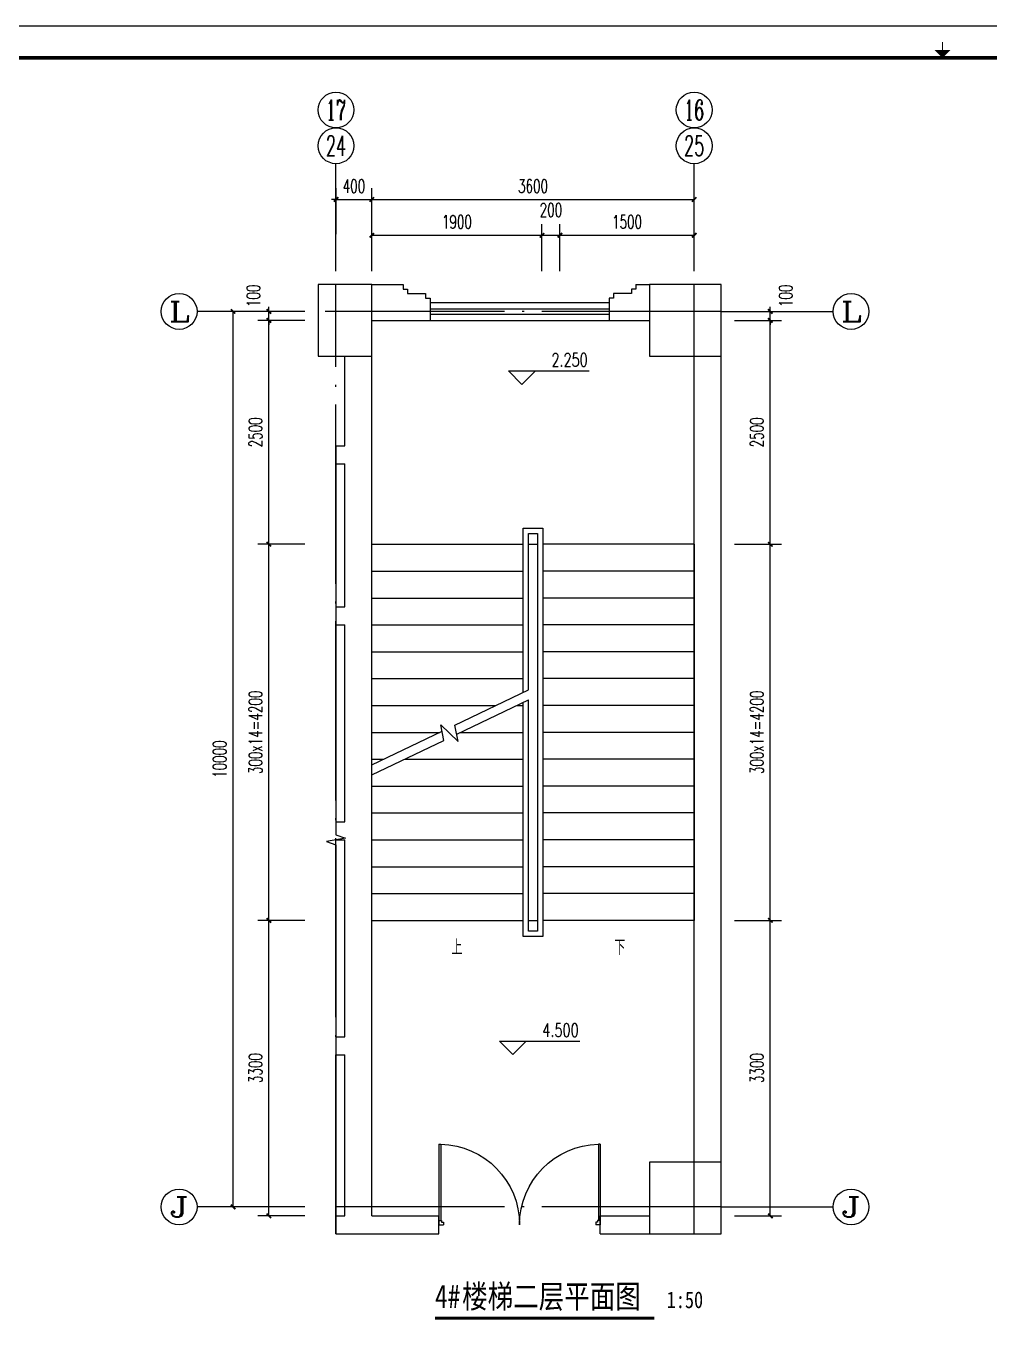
# Model space of a CAD drawing. Extents: x 239268 to 489116, y -316056 to -246175.
# Drawn here: x 381143 to 391906, y -260778 to -246175 of the extents above; entities that cross this region are included whole.
import ezdxf
from ezdxf.enums import TextEntityAlignment as Align

# ---------------------------------------------------------------- set-up
doc = ezdxf.new("R2010")
doc.units = 0
doc.header["$LTSCALE"] = 1000
doc.header["$MEASUREMENT"] = 0
doc.linetypes.add('DOTE', pattern=[2.42, 2, -0.2, 0.02, -0.2])
doc.layers.get('0').update_dxf_attribs({"linetype": 'CONTINUOUS'})
doc.layers.get('Defpoints').update_dxf_attribs({"color": 6, "linetype": 'CONTINUOUS'})
for name, color, linetype in [('A-墙线', 2, 'CONTINUOUS'), ('A-外窗', 145, 'CONTINUOUS'), ('A-门', 167, 'CONTINUOUS'), ('AXIS', 3, 'CONTINUOUS'), ('AXIS_TEXT', 7, 'CONTINUOUS'), ('COLUMN', 2, 'CONTINUOUS'), ('DIM_ELEV', 3, 'CONTINUOUS'), ('DIM_SYMB', 3, 'CONTINUOUS'), ('DOTE', 26, 'DOTE'), ('PUB_TEXT', 7, 'CONTINUOUS'), ('STAIR', 4, 'CONTINUOUS'), ('图框', 85, 'CONTINUOUS')]:
    doc.layers.add(name, color=color, linetype=linetype)
doc.styles.add('_TCH_AXIS', font='COMPLEX', dxfattribs={"bigfont": 'GBCBIG'})
doc.styles.add('_TCH_DIM', font='SIMPLEX', dxfattribs={"bigfont": 'GBCBIG'})
doc.styles.add('COMPLEX', font='COMPLEX')
doc.styles.add('DIM_FONT', font='SIMPLEX.shx', dxfattribs={"width": 0.65})
doc.styles.add('房间名称', font='SIMHEI.TTF', dxfattribs={"width": 0.8})
doc.dimstyles.new('DIMN50', dxfattribs={"dimscale": 0.5, "dimtxt": 300, "dimasz": 100, "dimexe": 250, "dimexo": 300, "dimgap": 150, "dimtad": 1, "dimdec": 0, "dimzin": 0, "dimdsep": 46, "dimtxsty": 'DIM_FONT', "dimblk": 'ARCHTICK', "dimcen": 0.09, "dimclrt": 7, "dimazin": 2, "dimtfac": 1, "dimtdec": 0, "dimtix": 1, "dimtmove": 2, "dimatfit": 3, "dimfxl": 0, "dimtolj": 1, "dimtzin": 0, "dimarcsym": 0})

# ---------------------------------------------------------------- blocks, each defined once
blk = doc.blocks.new('m1800')
at = {"layer": 'A-墙线'}
for p, q in [((-900, -100), (-900, 100)), ((900, -100), (900, 100))]:
    blk.add_line(p, q, dxfattribs=at)
at = {"layer": 'A-门'}
for p, q in [((-900, 900), (-900, 0)), ((-900, 900), (-880, 900)), ((-880, 900), (-880, 50)), ((880, 900), (880, 50)), ((900, 900), (880, 900)), ((900, 900), (900, 0)), ((-900, 50), (-870, 50)), ((-900, 0), (-850, 0)), ((-870, 50), (-870, 30)), ((-870, 30), (-850, 30)), ((-850, 30), (-850, 0)), ((850, 30), (850, 0)), ((870, 30), (850, 30)), ((900, 0), (850, 0)), ((870, 50), (870, 30)), ((900, 50), (870, 50))]:
    blk.add_line(p, q, dxfattribs=at)
for centre, start, end in [((-900, 0), 0, 88.7267), ((900, 0), 91.2733, 180)]:
    blk.add_arc(centre, 900, start, end, dxfattribs=at)
blk = doc.blocks.new('TJAD_TK_A0')
at = {"layer": '图框'}
blk.add_line((2162, 399.3), (973, 399.3), dxfattribs=at)
at = {"layer": '图框', "const_width": 0.3}
blk.add_lwpolyline([(1567.5, 391.74), (1567.5, 394.24)], dxfattribs=at)
at = {"layer": '图框', "const_width": 1.2}
blk.add_lwpolyline([(2152, -431.7), (2152, 389.3), (998, 389.3), (998, -431.7)], close=True, dxfattribs=at)
at = {"layer": '图框'}
blk.add_solid([(1565, 391.74), (1570, 391.74), (1567.5, 389.24)], dxfattribs=at)
blk = doc.blocks.new('_ArchTick')
at = {"color": 0, "linetype": 'ByBlock', "const_width": 0.4}
blk.add_lwpolyline([(-0.5, -0.5), (0.5, 0.5)], dxfattribs=at)
blk = doc.blocks.new('*D162')
at = {"layer": 'AXIS', "color": 0, "lineweight": -2}
for p, q in [((385004, -248499), (385004, -247986)), ((385004, -248111), (388604, -248111)), ((388604, -248499), (388604, -247986))]:
    blk.add_line(p, q, dxfattribs=at)
at = {"layer": 'Defpoints', "color": 0}
for p in [(388604, -248111), (385004, -248649), (388604, -248649)]:
    blk.add_point(p, dxfattribs=at)
at = {"layer": 'AXIS', "color": 0, "lineweight": -2, "xscale": 50, "yscale": 50, "zscale": 50, "rotation": 180}
blk.add_blockref('_ArchTick', (385004, -248111), dxfattribs=at)
at = {"layer": 'AXIS', "color": 0, "lineweight": -2, "xscale": 50, "yscale": 50, "zscale": 50}
blk.add_blockref('_ArchTick', (388604, -248111), dxfattribs=at)
at = {"layer": 'AXIS', "color": 7, "insert": (386804, -247961), "char_height": 150, "attachment_point": 5, "style": 'DIM_FONT'}
blk.add_mtext('\\A1;3600', dxfattribs=at)
blk = doc.blocks.new('*D163')
at = {"layer": 'AXIS', "color": 0, "lineweight": -2}
for p, q in [((384604, -248111), (384554, -248111)), ((384604, -248499), (384604, -247986)), ((384604, -248111), (385004, -248111)), ((385004, -248499), (385004, -247986)), ((385004, -248111), (385054, -248111))]:
    blk.add_line(p, q, dxfattribs=at)
at = {"layer": 'Defpoints', "color": 0}
for p in [(385004, -248111), (384604, -248649), (385004, -248649)]:
    blk.add_point(p, dxfattribs=at)
at = {"layer": 'AXIS', "color": 0, "lineweight": -2, "xscale": 50, "yscale": 50, "zscale": 50}
blk.add_blockref('_ArchTick', (384604, -248111), dxfattribs=at)
at = {"layer": 'AXIS', "color": 0, "lineweight": -2, "xscale": 50, "yscale": 50, "zscale": 50, "rotation": 180}
blk.add_blockref('_ArchTick', (385004, -248111), dxfattribs=at)
at = {"layer": 'AXIS', "color": 7, "insert": (384804, -247961), "char_height": 150, "attachment_point": 5, "style": 'DIM_FONT'}
blk.add_mtext('\\A1;400', dxfattribs=at)
blk = doc.blocks.new('*D164')
at = {"layer": 'AXIS', "color": 0, "lineweight": -2}
for p, q in [((387104, -248911), (387104, -248386)), ((388604, -248911), (388604, -248386)), ((387104, -248511), (388604, -248511))]:
    blk.add_line(p, q, dxfattribs=at)
at = {"layer": 'Defpoints', "color": 0}
for p in [(388604, -248511), (387104, -249061), (388604, -249061)]:
    blk.add_point(p, dxfattribs=at)
at = {"layer": 'AXIS', "color": 0, "lineweight": -2, "xscale": 50, "yscale": 50, "zscale": 50, "rotation": 180}
blk.add_blockref('_ArchTick', (387104, -248511), dxfattribs=at)
at = {"layer": 'AXIS', "color": 0, "lineweight": -2, "xscale": 50, "yscale": 50, "zscale": 50}
blk.add_blockref('_ArchTick', (388604, -248511), dxfattribs=at)
at = {"layer": 'AXIS', "color": 7, "insert": (387854, -248361), "char_height": 150, "attachment_point": 5, "style": 'DIM_FONT'}
blk.add_mtext('\\A1;1500', dxfattribs=at)
blk = doc.blocks.new('*D165')
at = {"layer": 'AXIS', "color": 0, "lineweight": -2}
for p, q in [((386904, -248911), (386904, -248386)), ((387104, -248911), (387104, -248386)), ((386904, -248511), (387104, -248511))]:
    blk.add_line(p, q, dxfattribs=at)
at = {"layer": 'Defpoints', "color": 0}
for p in [(387104, -248511), (386904, -249061), (387104, -249061)]:
    blk.add_point(p, dxfattribs=at)
at = {"layer": 'AXIS', "color": 0, "lineweight": -2, "xscale": 50, "yscale": 50, "zscale": 50, "rotation": 180}
blk.add_blockref('_ArchTick', (386904, -248511), dxfattribs=at)
at = {"layer": 'AXIS', "color": 0, "lineweight": -2, "xscale": 50, "yscale": 50, "zscale": 50}
blk.add_blockref('_ArchTick', (387104, -248511), dxfattribs=at)
at = {"layer": 'AXIS', "color": 7, "insert": (387004, -248228), "char_height": 150, "attachment_point": 5, "style": 'DIM_FONT'}
blk.add_mtext('\\A1;200', dxfattribs=at)
blk = doc.blocks.new('*D166')
at = {"layer": 'AXIS', "color": 0, "lineweight": -2}
for p, q in [((385004, -248911), (385004, -248386)), ((386904, -248911), (386904, -248386)), ((385004, -248511), (386904, -248511))]:
    blk.add_line(p, q, dxfattribs=at)
at = {"layer": 'Defpoints', "color": 0}
for p in [(386904, -248511), (385004, -249061), (386904, -249061)]:
    blk.add_point(p, dxfattribs=at)
at = {"layer": 'AXIS', "color": 0, "lineweight": -2, "xscale": 50, "yscale": 50, "zscale": 50, "rotation": 180}
blk.add_blockref('_ArchTick', (385004, -248511), dxfattribs=at)
at = {"layer": 'AXIS', "color": 0, "lineweight": -2, "xscale": 50, "yscale": 50, "zscale": 50}
blk.add_blockref('_ArchTick', (386904, -248511), dxfattribs=at)
at = {"layer": 'AXIS', "color": 7, "insert": (385954, -248361), "char_height": 150, "attachment_point": 5, "style": 'DIM_FONT'}
blk.add_mtext('\\A1;1900', dxfattribs=at)
blk = doc.blocks.new('*D172')
at = {"layer": 'AXIS', "color": 0, "lineweight": -2}
for p, q in [((389054, -256161), (389579, -256161)), ((389454, -259461), (389454, -256161)), ((389054, -259461), (389579, -259461))]:
    blk.add_line(p, q, dxfattribs=at)
at = {"layer": 'Defpoints', "color": 0}
for p in [(388904, -256161), (389454, -256161), (388904, -259461)]:
    blk.add_point(p, dxfattribs=at)
at = {"layer": 'AXIS', "color": 0, "lineweight": -2, "xscale": 50, "yscale": 50, "zscale": 50}
for p, rotation in [((389454, -256161), 90), ((389454, -259461), 270)]:
    blk.add_blockref('_ArchTick', p, dxfattribs=dict(at, rotation=rotation))
at = {"layer": 'AXIS', "color": 7, "insert": (389304, -257811), "char_height": 150, "attachment_point": 5, "rotation": 90, "style": 'DIM_FONT'}
blk.add_mtext('\\A1;3300', dxfattribs=at)
blk = doc.blocks.new('*D173')
at = {"layer": 'AXIS', "color": 0, "lineweight": -2}
for p, q in [((389054, -251961), (389579, -251961)), ((389454, -256161), (389454, -251961)), ((389054, -256161), (389579, -256161))]:
    blk.add_line(p, q, dxfattribs=at)
at = {"layer": 'Defpoints', "color": 0}
for p in [(388904, -251961), (389454, -251961), (388904, -256161)]:
    blk.add_point(p, dxfattribs=at)
at = {"layer": 'AXIS', "color": 0, "lineweight": -2, "xscale": 50, "yscale": 50, "zscale": 50}
for p, rotation in [((389454, -251961), 90), ((389454, -256161), 270)]:
    blk.add_blockref('_ArchTick', p, dxfattribs=dict(at, rotation=rotation))
at = {"layer": 'AXIS', "color": 7, "insert": (389304, -254061), "char_height": 150, "attachment_point": 5, "rotation": 90, "style": 'DIM_FONT'}
blk.add_mtext('\\A1;300x14=4200', dxfattribs=at)
blk = doc.blocks.new('*D174')
at = {"layer": 'AXIS', "color": 0, "lineweight": -2}
for p, q in [((389054, -249461), (389579, -249461)), ((389454, -251961), (389454, -249461)), ((389054, -251961), (389579, -251961))]:
    blk.add_line(p, q, dxfattribs=at)
at = {"layer": 'Defpoints', "color": 0}
for p in [(388904, -249461), (389454, -249461), (388904, -251961)]:
    blk.add_point(p, dxfattribs=at)
at = {"layer": 'AXIS', "color": 0, "lineweight": -2, "xscale": 50, "yscale": 50, "zscale": 50}
for p, rotation in [((389454, -249461), 90), ((389454, -251961), 270)]:
    blk.add_blockref('_ArchTick', p, dxfattribs=dict(at, rotation=rotation))
at = {"layer": 'AXIS', "color": 7, "insert": (389304, -250711), "char_height": 150, "attachment_point": 5, "rotation": 90, "style": 'DIM_FONT'}
blk.add_mtext('\\A1;2500', dxfattribs=at)
blk = doc.blocks.new('*D175')
at = {"layer": 'AXIS', "color": 0, "lineweight": -2}
for p, q in [((389054, -249361), (389579, -249361)), ((389454, -249361), (389454, -249311)), ((389454, -249461), (389454, -249361)), ((389054, -249461), (389579, -249461)), ((389454, -249461), (389454, -249511))]:
    blk.add_line(p, q, dxfattribs=at)
at = {"layer": 'Defpoints', "color": 0}
for p in [(388904, -249361), (389454, -249361), (388904, -249461)]:
    blk.add_point(p, dxfattribs=at)
at = {"layer": 'AXIS', "color": 0, "lineweight": -2, "xscale": 50, "yscale": 50, "zscale": 50}
for p, rotation in [((389454, -249361), 270), ((389454, -249461), 90)]:
    blk.add_blockref('_ArchTick', p, dxfattribs=dict(at, rotation=rotation))
at = {"layer": 'AXIS', "color": 7, "insert": (389626, -249186), "char_height": 150, "attachment_point": 5, "rotation": 90, "style": 'DIM_FONT'}
blk.add_mtext('\\A1;100', dxfattribs=at)
blk = doc.blocks.new('*D176')
at = {"layer": 'AXIS', "color": 0, "lineweight": -2}
for p, q in [((384254, -256161), (383729, -256161)), ((383854, -259461), (383854, -256161)), ((384254, -259461), (383729, -259461))]:
    blk.add_line(p, q, dxfattribs=at)
at = {"layer": 'Defpoints', "color": 0}
for p in [(383854, -256161), (384404, -256161), (384404, -259461)]:
    blk.add_point(p, dxfattribs=at)
at = {"layer": 'AXIS', "color": 0, "lineweight": -2, "xscale": 50, "yscale": 50, "zscale": 50}
for p, rotation in [((383854, -256161), 90), ((383854, -259461), 270)]:
    blk.add_blockref('_ArchTick', p, dxfattribs=dict(at, rotation=rotation))
at = {"layer": 'AXIS', "color": 7, "insert": (383704, -257811), "char_height": 150, "attachment_point": 5, "rotation": 90, "style": 'DIM_FONT'}
blk.add_mtext('\\A1;3300', dxfattribs=at)
blk = doc.blocks.new('*D177')
at = {"layer": 'AXIS', "color": 0, "lineweight": -2}
for p, q in [((384254, -251961), (383729, -251961)), ((383854, -256161), (383854, -251961)), ((384254, -256161), (383729, -256161))]:
    blk.add_line(p, q, dxfattribs=at)
at = {"layer": 'Defpoints', "color": 0}
for p in [(383854, -251961), (384404, -251961), (384404, -256161)]:
    blk.add_point(p, dxfattribs=at)
at = {"layer": 'AXIS', "color": 0, "lineweight": -2, "xscale": 50, "yscale": 50, "zscale": 50}
for p, rotation in [((383854, -251961), 90), ((383854, -256161), 270)]:
    blk.add_blockref('_ArchTick', p, dxfattribs=dict(at, rotation=rotation))
at = {"layer": 'AXIS', "color": 7, "insert": (383704, -254061), "char_height": 150, "attachment_point": 5, "rotation": 90, "style": 'DIM_FONT'}
blk.add_mtext('\\A1;300x14=4200', dxfattribs=at)
blk = doc.blocks.new('*D178')
at = {"layer": 'AXIS', "color": 0, "lineweight": -2}
for p, q in [((384254, -249461), (383729, -249461)), ((383854, -251961), (383854, -249461)), ((384254, -251961), (383729, -251961))]:
    blk.add_line(p, q, dxfattribs=at)
at = {"layer": 'Defpoints', "color": 0}
for p in [(383854, -249461), (384404, -249461), (384404, -251961)]:
    blk.add_point(p, dxfattribs=at)
at = {"layer": 'AXIS', "color": 0, "lineweight": -2, "xscale": 50, "yscale": 50, "zscale": 50}
for p, rotation in [((383854, -249461), 90), ((383854, -251961), 270)]:
    blk.add_blockref('_ArchTick', p, dxfattribs=dict(at, rotation=rotation))
at = {"layer": 'AXIS', "color": 7, "insert": (383704, -250711), "char_height": 150, "attachment_point": 5, "rotation": 90, "style": 'DIM_FONT'}
blk.add_mtext('\\A1;2500', dxfattribs=at)
blk = doc.blocks.new('*D179')
at = {"layer": 'AXIS', "color": 0, "lineweight": -2}
for p, q in [((384254, -249361), (383729, -249361)), ((383854, -249361), (383854, -249311)), ((383854, -249461), (383854, -249361)), ((384254, -249461), (383729, -249461)), ((383854, -249461), (383854, -249511))]:
    blk.add_line(p, q, dxfattribs=at)
at = {"layer": 'Defpoints', "color": 0}
for p in [(383854, -249361), (384404, -249361), (384404, -249461)]:
    blk.add_point(p, dxfattribs=at)
at = {"layer": 'AXIS', "color": 0, "lineweight": -2, "xscale": 50, "yscale": 50, "zscale": 50}
for p, rotation in [((383854, -249361), 270), ((383854, -249461), 90)]:
    blk.add_blockref('_ArchTick', p, dxfattribs=dict(at, rotation=rotation))
at = {"layer": 'AXIS', "color": 7, "insert": (383681, -249186), "char_height": 150, "attachment_point": 5, "rotation": 90, "style": 'DIM_FONT'}
blk.add_mtext('\\A1;100', dxfattribs=at)
blk = doc.blocks.new('*D180')
at = {"layer": 'AXIS', "color": 0, "lineweight": -2}
for p, q in [((384254, -249361), (383329, -249361)), ((383454, -259361), (383454, -249361)), ((384254, -259361), (383329, -259361))]:
    blk.add_line(p, q, dxfattribs=at)
at = {"layer": 'Defpoints', "color": 0}
for p in [(383454, -249361), (384404, -249361), (384404, -259361)]:
    blk.add_point(p, dxfattribs=at)
at = {"layer": 'AXIS', "color": 0, "lineweight": -2, "xscale": 50, "yscale": 50, "zscale": 50}
for p, rotation in [((383454, -249361), 90), ((383454, -259361), 270)]:
    blk.add_blockref('_ArchTick', p, dxfattribs=dict(at, rotation=rotation))
at = {"layer": 'AXIS', "color": 7, "insert": (383304, -254361), "char_height": 150, "attachment_point": 5, "rotation": 90, "style": 'DIM_FONT'}
blk.add_mtext('\\A1;10000', dxfattribs=at)
blk = doc.blocks.new('_AXISO')
blk.add_circle((0, 0), 0.5)
at = {"layer": 'AXIS_TEXT', "style": 'COMPLEX', "width": 1.041667}
blk.add_attdef('A', text='', height=0.56, dxfattribs=at).set_placement((-0.25, -0.28), (0.25, -0.28), align=Align.FIT)

msp = doc.modelspace()

# ---------------------------------------------------------------- linework, layer by layer
at = {"layer": 'A-墙线'}
for p, q in [((385003.6, -249061.4), (385353.6, -249061.4)), ((385353.6, -249061.4), (385353.6, -249111.4)), ((385353.6, -249111.4), (385403.6, -249111.4)), ((385403.6, -249111.4), (385403.6, -249161.4)), ((387903.6, -249111.4), (387903.6, -249161.4)), ((387953.6, -249111.4), (387903.6, -249111.4)), ((387953.6, -249061.4), (387953.6, -249111.4)), ((387953.6, -249061.4), (388103.6, -249061.4)), ((385403.6, -249161.4), (385603.6, -249161.4)), ((385603.6, -249161.4), (385603.6, -249211.4)), ((385603.6, -249211.4), (385653.6, -249211.4)), ((385653.6, -249211.4), (385653.6, -249461.4)), ((387703.6, -249211.4), (387653.6, -249211.4)), ((387653.6, -249211.4), (387653.6, -249461.4)), ((387703.6, -249161.4), (387703.6, -249211.4)), ((387903.6, -249161.4), (387703.6, -249161.4)), ((385003.6, -249461.4), (385653.6, -249461.4)), ((387653.6, -249461.4), (388103.6, -249461.4)), ((384703.6, -250861.4), (384703.6, -249861.4)), ((385003.6, -259461.4), (385003.6, -249861.4)), ((388603.6, -258861.4), (388603.6, -249861.4)), ((388903.6, -258861.4), (388903.6, -249861.4)), ((384603.6, -250861.4), (384703.6, -250861.4)), ((384603.6, -251061.4), (384703.6, -251061.4)), ((384703.6, -252661.4), (384703.6, -251061.4)), ((384603.6, -252661.4), (384703.6, -252661.4)), ((384603.6, -252861.4), (384703.6, -252861.4)), ((384703.6, -255061.4), (384703.6, -252861.4)), ((384603.6, -255061.4), (384703.6, -255061.4)), ((384603.6, -255261.4), (384703.6, -255261.4)), ((384703.6, -257461.4), (384703.6, -255261.4)), ((384603.6, -257461.4), (384703.6, -257461.4)), ((384603.6, -257661.4), (384703.6, -257661.4)), ((384703.6, -259461.4), (384703.6, -257661.4)), ((384603.6, -259461.4), (384703.6, -259461.4)), ((385003.6, -259461.4), (385753.6, -259461.4)), ((387553.6, -259461.4), (388103.6, -259461.4)), ((384603.6, -259661.4), (385753.6, -259661.4)), ((387553.6, -259661.4), (388103.6, -259661.4))]:
    msp.add_line(p, q, dxfattribs=at)
at = {"layer": 'A-外窗'}
for p, q in [((385653.6, -249261.4), (387653.6, -249261.4)), ((385653.6, -249331.4), (387653.6, -249331.4)), ((385653.6, -249391.4), (387653.6, -249391.4)), ((385653.6, -249461.4), (387653.6, -249461.4))]:
    msp.add_line(p, q, dxfattribs=at)
at = {"layer": 'AXIS'}
for p, q in [((384603.6, -247311.4), (384603.6, -247311.4)), ((388603.6, -247311.4), (388603.6, -247311.4)), ((384603.6, -248911.4), (384603.6, -247711.4)), ((388603.6, -248911.4), (388603.6, -247711.4)), ((384253.6, -249361.4), (383051.8, -249361.4)), ((388903.6, -249361.4), (390155.4, -249361.4)), ((384253.6, -259361.4), (383051.8, -259361.4)), ((388903.6, -259361.4), (390155.4, -259361.4))]:
    msp.add_line(p, q, dxfattribs=at)
at = {"layer": 'COLUMN'}
for p, q in [((384403.6, -249061.4), (384403.6, -249861.4)), ((385003.6, -249061.4), (384403.6, -249061.4)), ((385003.6, -249861.4), (385003.6, -249061.4)), ((388103.6, -249061.4), (388103.6, -249861.4)), ((388903.6, -249061.4), (388103.6, -249061.4)), ((388903.6, -249861.4), (388903.6, -249061.4)), ((384403.6, -249861.4), (385003.6, -249861.4)), ((388103.6, -249861.4), (388903.6, -249861.4)), ((388103.6, -258861.4), (388103.6, -259661.4)), ((388903.6, -258861.4), (388103.6, -258861.4)), ((388903.6, -259661.4), (388903.6, -258861.4)), ((388103.6, -259661.4), (388903.6, -259661.4))]:
    msp.add_line(p, q, dxfattribs=at)
at = {"layer": 'DIM_ELEV'}
for p, q in [((386679.9, -250175.8), (386529.9, -250025.8)), ((386529.9, -250025.8), (387429.9, -250025.8)), ((386679.9, -250175.8), (386829.9, -250025.8)), ((386578.4, -257660.7), (386428.4, -257510.7)), ((386428.4, -257510.7), (387328.4, -257510.7)), ((386578.4, -257660.7), (386728.4, -257510.7))]:
    msp.add_line(p, q, dxfattribs=at)
at = {"layer": 'DIM_SYMB'}
msp.add_lwpolyline([(384603.6, -250861.4), (384603.6, -255205.1), (384708.6, -255243.3), (384498.6, -255280.4), (384603.6, -255317.6), (384603.6, -259661.4)], dxfattribs=at)
for points in [[(387761.1, -256161.4, 0, 0, 0), (387761.1, -250911, 0, 0, 0), (385946.1, -250911, 0, 0, 0), (385946.1, -253611.4, 40, 0, 0), (385946.1, -253761.4, 0, 0, 0)], [(385946.1, -256161.4, 0, 0, 0), (385946.1, -254511.4, 40, 0, 0), (385946.1, -254361.4, 0, 0, 0)]]:
    msp.add_lwpolyline(points, format="xyseb", dxfattribs=at)
at = {"layer": 'DIM_SYMB', "const_width": 35}
msp.add_lwpolyline([(385709, -260602.6), (388157.2, -260602.6)], dxfattribs=at)
at = {"layer": 'DOTE'}
for p, q in [((384603.6, -259661.4), (384603.6, -249061.4)), ((388603.6, -259661.4), (388603.6, -249061.4)), ((388903.6, -249361.4), (384403.6, -249361.4)), ((388903.6, -259361.4), (384603.6, -259361.4))]:
    msp.add_line(p, q, dxfattribs=at)
at = {"layer": 'STAIR'}
for p, q in [((386693.6, -253614.7), (386693.6, -251781.4)), ((386693.6, -251781.4), (386913.6, -251781.4)), ((386753.6, -253585.9), (386753.6, -251841.4)), ((386753.6, -251841.4), (386853.6, -251841.4)), ((386853.6, -251841.4), (386853.6, -256281.4)), ((386913.6, -251781.4), (386913.6, -256341.4)), ((385003.6, -254425.9), (385003.6, -251961.4)), ((385003.6, -251961.4), (386693.6, -251961.4)), ((386753.6, -253585.9), (386753.6, -251961.4)), ((386753.6, -251961.4), (386853.6, -251961.4)), ((386853.6, -251961.4), (386853.6, -256161.4)), ((388603.6, -251961.4), (386913.6, -251961.4)), ((388603.6, -251961.4), (388603.6, -256161.4)), ((385003.6, -252261.4), (386693.6, -252261.4)), ((388603.6, -252261.4), (386913.6, -252261.4)), ((385003.6, -252561.4), (386693.6, -252561.4)), ((388603.6, -252561.4), (386913.6, -252561.4)), ((385003.6, -252861.4), (386693.6, -252861.4)), ((388603.6, -252861.4), (386913.6, -252861.4)), ((385003.6, -253161.4), (386693.6, -253161.4)), ((388603.6, -253161.4), (386913.6, -253161.4)), ((385003.6, -253461.4), (386693.6, -253461.4)), ((388603.6, -253461.4), (386913.6, -253461.4)), ((385932, -253980.2), (386753.6, -253585.9)), ((385003.6, -253761.4), (386388.1, -253761.4)), ((385951.2, -254082), (386753.6, -253696.8)), ((386619.1, -253761.4), (386693.6, -253761.4)), ((386693.6, -256341.4), (386693.6, -253725.6)), ((386753.6, -256161.4), (386753.6, -253696.8)), ((386753.6, -256281.4), (386753.6, -253696.8)), ((388603.6, -253761.4), (386913.6, -253761.4)), ((385003.6, -254425.9), (385788.1, -254049.4)), ((385003.6, -254061.4), (385763.1, -254061.4)), ((385807.2, -254151.1), (385774.2, -253975.7)), ((385774.2, -253975.7), (385966.5, -254163.8)), ((385966.5, -254163.8), (385932, -253980.2)), ((385994.1, -254061.4), (386693.6, -254061.4)), ((388603.6, -254061.4), (386913.6, -254061.4)), ((385003.6, -254536.8), (385807.2, -254151.1)), ((385003.6, -254361.4), (385138.1, -254361.4)), ((385369.1, -254361.4), (386693.6, -254361.4)), ((388603.6, -254361.4), (386913.6, -254361.4)), ((385003.6, -256161.4), (385003.6, -254536.8)), ((385003.6, -254661.4), (386693.6, -254661.4)), ((388603.6, -254661.4), (386913.6, -254661.4)), ((385003.6, -254961.4), (386693.6, -254961.4)), ((388603.6, -254961.4), (386913.6, -254961.4)), ((385003.6, -255261.4), (386693.6, -255261.4)), ((388603.6, -255261.4), (386913.6, -255261.4)), ((385003.6, -255561.4), (386693.6, -255561.4)), ((388603.6, -255561.4), (386913.6, -255561.4)), ((385003.6, -255861.4), (386693.6, -255861.4)), ((388603.6, -255861.4), (386913.6, -255861.4)), ((385003.6, -256161.4), (386693.6, -256161.4)), ((386753.6, -256161.4), (386853.6, -256161.4)), ((386853.6, -256281.4), (386753.6, -256281.4)), ((388603.6, -256161.4), (386913.6, -256161.4)), ((386913.6, -256341.4), (386693.6, -256341.4))]:
    msp.add_line(p, q, dxfattribs=at)
at = {"layer": '图框', "color": 1}
msp.add_lwpolyline([(371263.9, -246528.2), (409192.4, -246528.2), (409192.4, -275521.9), (371263.9, -275521.9)], close=True, dxfattribs=at)

# ---------------------------------------------------------------- block references
at = {"layer": 'A-门', "xscale": -1}
msp.add_blockref('m1800', (386653.6, -259561.4), dxfattribs=at)
at = {"layer": 'AXIS'}
ref = msp.add_blockref('_AXISO', (384603.6, -247111.4), dxfattribs=dict(at, xscale=400, yscale=400, zscale=400))
ref.add_attrib('A', '17', dxfattribs={"layer": 'AXIS_TEXT', "height": 226.27, "style": '_TCH_AXIS', "width": 0.724138}).set_placement((384490.5, -247224.5), (384716.7, -247224.5), align=Align.FIT)
ref = msp.add_blockref('_AXISO', (388603.6, -247111.4), dxfattribs=dict(at, xscale=400, yscale=400, zscale=400))
ref.add_attrib('A', '16', dxfattribs={"layer": 'AXIS_TEXT', "height": 226.27, "style": '_TCH_AXIS', "width": 0.724138}).set_placement((388490.5, -247224.5), (388716.7, -247224.5), align=Align.FIT)
ref = msp.add_blockref('_AXISO', (384603.6, -247511.4), dxfattribs=dict(at, xscale=400, yscale=400, zscale=400))
ref.add_attrib('A', '24', dxfattribs={"layer": 'AXIS_TEXT', "height": 226.27, "style": '_TCH_AXIS', "width": 0.583333}).set_placement((384490.5, -247624.5), (384716.7, -247624.5), align=Align.FIT)
ref = msp.add_blockref('_AXISO', (388603.6, -247511.4), dxfattribs=dict(at, xscale=400, yscale=400, zscale=400))
ref.add_attrib('A', '25', dxfattribs={"layer": 'AXIS_TEXT', "height": 226.27, "style": '_TCH_AXIS', "width": 0.617647}).set_placement((388490.5, -247624.5), (388716.7, -247624.5), align=Align.FIT)
ref = msp.add_blockref('_AXISO', (382851.8, -249361.4), dxfattribs=dict(at, xscale=400, yscale=400, zscale=400))
ref.add_attrib('A', 'L', dxfattribs={"layer": 'AXIS_TEXT', "height": 226.3, "style": '_TCH_AXIS', "width": 1.4}).set_placement((382738.7, -249474.5), (382965, -249474.5), align=Align.FIT)
ref = msp.add_blockref('_AXISO', (390355.4, -249361.4), dxfattribs=dict(at, xscale=400, yscale=400, zscale=400))
ref.add_attrib('A', 'L', dxfattribs={"layer": 'AXIS_TEXT', "height": 226.3, "style": '_TCH_AXIS', "width": 1.4}).set_placement((390242.2, -249474.5), (390468.5, -249474.5), align=Align.FIT)
ref = msp.add_blockref('_AXISO', (382851.8, -259361.4), dxfattribs=dict(at, xscale=400, yscale=400, zscale=400))
ref.add_attrib('A', 'J', dxfattribs={"layer": 'AXIS_TEXT', "height": 226.3, "style": '_TCH_AXIS', "width": 1.909091}).set_placement((382738.7, -259474.5), (382965, -259474.5), align=Align.FIT)
ref = msp.add_blockref('_AXISO', (390355.4, -259361.4), dxfattribs=dict(at, xscale=400, yscale=400, zscale=400))
ref.add_attrib('A', 'J', dxfattribs={"layer": 'AXIS_TEXT', "height": 226.3, "style": '_TCH_AXIS', "width": 1.909091}).set_placement((390242.2, -259474.5), (390468.5, -259474.5), align=Align.FIT)
at = {"layer": '图框', "xscale": 35.31510107015492, "yscale": 35.31510107015492, "zscale": 35.31510107015458}
msp.add_blockref('TJAD_TK_A0', (336019.5, -260276.3), dxfattribs=at)

# ---------------------------------------------------------------- texts
at = {"layer": 'PUB_TEXT'}
for s, height, style, width, p in [('2.250', 148.75, '_TCH_DIM', 0.705882, (387009.9, -249975.8)), ('4.500', 148.75, '_TCH_DIM', 0.705882, (386908.4, -257460.7)), ('楼梯二层平面图', 261.39, '房间名称', 0.8, (386011.4, -260491.3)), ('4#', 261.39, '房间名称', 0.8, (385709, -260491.3)), ('1:50', 186.71, '房间名称', 0.8, (388297.2, -260491.3))]:
    msp.add_text(s, height=height, dxfattribs=dict(at, style=style, width=width)).set_placement(p)
at = {"layer": 'PUB_TEXT', "style": '_TCH_DIM'}
for s, p in [('上', (385894, -256546.4)), ('下', (387713.6, -256546.4))]:
    msp.add_text(s, height=168.8, dxfattribs=at).set_placement(p)

# ---------------------------------------------------------------- dimensions: what is measured, and where the dimension line sits
at = {"layer": 'AXIS'}
for p1, p2, distance, picture, middle in [((384603.6, -248648.9), (385003.6, -248648.9), 537.5, '*D163', (384803.6, -247961.4)), ((385003.6, -248648.9), (388603.6, -248648.9), 537.5, '*D162', (386803.6, -247961.4)), ((385003.6, -249061.4), (386903.6, -249061.4), 550, '*D166', (385953.6, -248361.4)), ((387103.6, -249061.4), (388603.6, -249061.4), 550, '*D164', (387853.6, -248361.4)), ((384403.6, -259361.4), (384403.6, -249361.4), 950, '*D180', (383303.6, -254361.4)), ((384403.6, -251961.4), (384403.6, -249461.4), 550, '*D178', (383703.6, -250711.4)), ((388903.6, -251961.4), (388903.6, -249461.4), -550, '*D174', (389303.6, -250711.4)), ((384403.6, -259461.4), (384403.6, -256161.4), 550, '*D176', (383703.6, -257811.4)), ((388903.6, -259461.4), (388903.6, -256161.4), -550, '*D172', (389303.6, -257811.4))]:
    dim = msp.add_aligned_dim(p1=p1, p2=p2, distance=distance, dimstyle='DIMN50', dxfattribs=at)
    dim.commit()
    dim.dimension.update_dxf_attribs({"geometry": picture, "text_midpoint": middle})
for base, p1, p2, angle, picture, middle in [((387103.6, -248511.4), (386903.6, -249061.4), (387103.6, -249061.4), 0, '*D165', (387003.6, -248227.6)), ((383853.6, -249361.4), (384403.6, -249461.4), (384403.6, -249361.4), 90.00002, '*D179', (383681.1, -249186.4)), ((389453.6, -249361.4), (388903.6, -249461.4), (388903.6, -249361.4), 89.99998, '*D175', (389626.1, -249186.4))]:
    dim = msp.add_linear_dim(base=base, p1=p1, p2=p2, angle=angle, dimstyle='DIMN50', dxfattribs=at)
    dim.commit()
    dim.dimension.update_dxf_attribs({"geometry": picture, "text_midpoint": middle, "dimtype": 129})
for p1, p2, distance, picture, middle in [((384403.6, -256161.4), (384403.6, -251961.4), 550, '*D177', (383703.6, -254061.4)), ((388903.6, -256161.4), (388903.6, -251961.4), -550, '*D173', (389303.6, -254061.4))]:
    dim = msp.add_aligned_dim(p1=p1, p2=p2, distance=distance, text='300x14=4200', dimstyle='DIMN50', dxfattribs=at)
    dim.commit()
    dim.dimension.update_dxf_attribs({"geometry": picture, "text_midpoint": middle})

doc.saveas('drawing.dxf')
